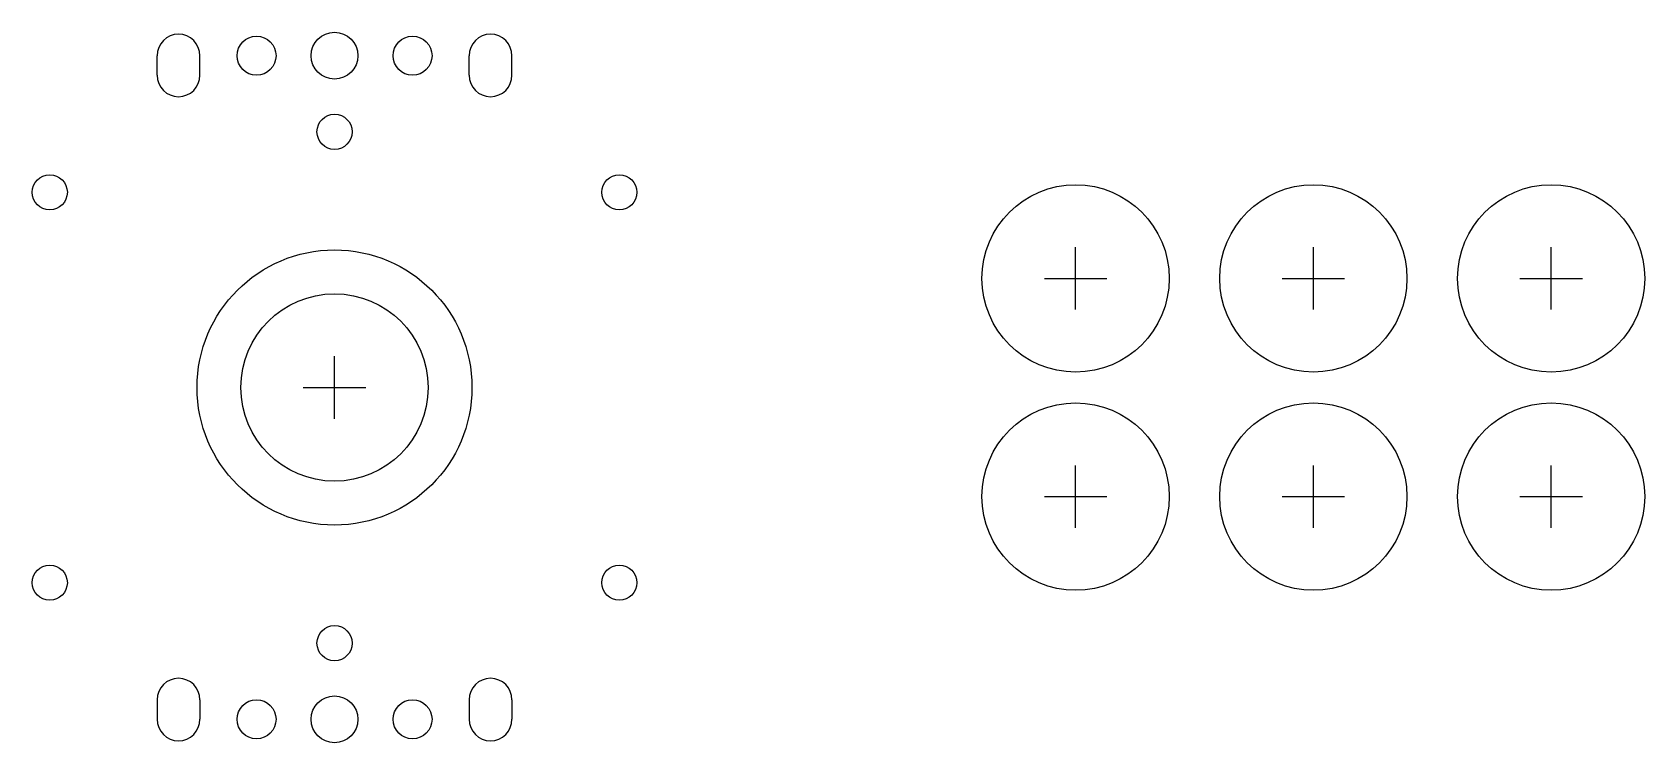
# Model space of a CAD drawing. Header units: millimetres. Extents: x -39 to 168, y -46 to 46.
import ezdxf

# ---------------------------------------------------------------- set-up
doc = ezdxf.new("R2010")
doc.units = ezdxf.units.MM
for name, color, linetype in [('BUTTONS', 1, 'Continuous'), ('GL_PLATE_HOLES', 2, 'Continuous'), ('JOYSTICK_BORE_24', 5, 'Continuous'), ('JOYSTICK_BORE_35.25', 3, 'Continuous'), ('REFERENCE', 8, 'Continuous')]:
    doc.layers.add(name, color=color, linetype=linetype)

msp = doc.modelspace()

# ---------------------------------------------------------------- linework, layer by layer
at = {"layer": 'BUTTONS'}
for centre in [(95, 13.97), (125.48, 13.97), (155.96, 13.97), (95, -13.97), (125.48, -13.97), (155.96, -13.97)]:
    msp.add_circle(centre, 12, dxfattribs=at)
at = {"layer": 'GL_PLATE_HOLES'}
for p, q in [((-22.75, 40), (-22.75, 42.5)), ((-17.25, 40), (-17.25, 42.5)), ((17.25, 40), (17.25, 42.5)), ((22.75, 40), (22.75, 42.5)), ((-22.75, -40), (-22.75, -42.5)), ((-17.25, -40), (-17.25, -42.5)), ((17.25, -40), (17.25, -42.5)), ((22.75, -40), (22.75, -42.5))]:
    msp.add_line(p, q, dxfattribs=at)
for centre, radius in [((0, 42.5), 3), ((-10, 42.5), 2.5), ((10, 42.5), 2.5), ((0, 32.75), 2.25), ((-36.5, 25), 2.25), ((36.5, 25), 2.25), ((-36.5, -25), 2.25), ((36.5, -25), 2.25), ((0, -32.75), 2.25), ((-10, -42.5), 2.5), ((0, -42.5), 3), ((10, -42.5), 2.5)]:
    msp.add_circle(centre, radius, dxfattribs=at)
for centre, start, end in [((-20, 42.5), 0, 180), ((20, 42.5), 0, 180), ((-20, 40), 180, 360), ((20, 40), 180, 360), ((-20, -40), 0, 180), ((20, -40), 0, 180), ((-20, -42.5), -180, 0), ((20, -42.5), -180, 0)]:
    msp.add_arc(centre, 2.75, start, end, dxfattribs=at)
at = {"layer": 'JOYSTICK_BORE_24'}
msp.add_circle((0, 0), 12, dxfattribs=at)
at = {"layer": 'JOYSTICK_BORE_35.25'}
msp.add_circle((0, 0), 17.62, dxfattribs=at)
at = {"layer": 'REFERENCE'}
for p, q in [((95, 9.97), (95, 17.97)), ((125.48, 9.97), (125.48, 17.97)), ((155.96, 9.97), (155.96, 17.97)), ((91, 13.97), (99, 13.97)), ((121.48, 13.97), (129.48, 13.97)), ((151.96, 13.97), (159.96, 13.97)), ((0, -4), (0, 4)), ((-4, 0), (4, 0)), ((95, -17.97), (95, -9.97)), ((125.48, -17.97), (125.48, -9.97)), ((155.96, -17.97), (155.96, -9.97)), ((91, -13.97), (99, -13.97)), ((121.48, -13.97), (129.48, -13.97)), ((151.96, -13.97), (159.96, -13.97))]:
    msp.add_line(p, q, dxfattribs=at)

doc.saveas('drawing.dxf')
